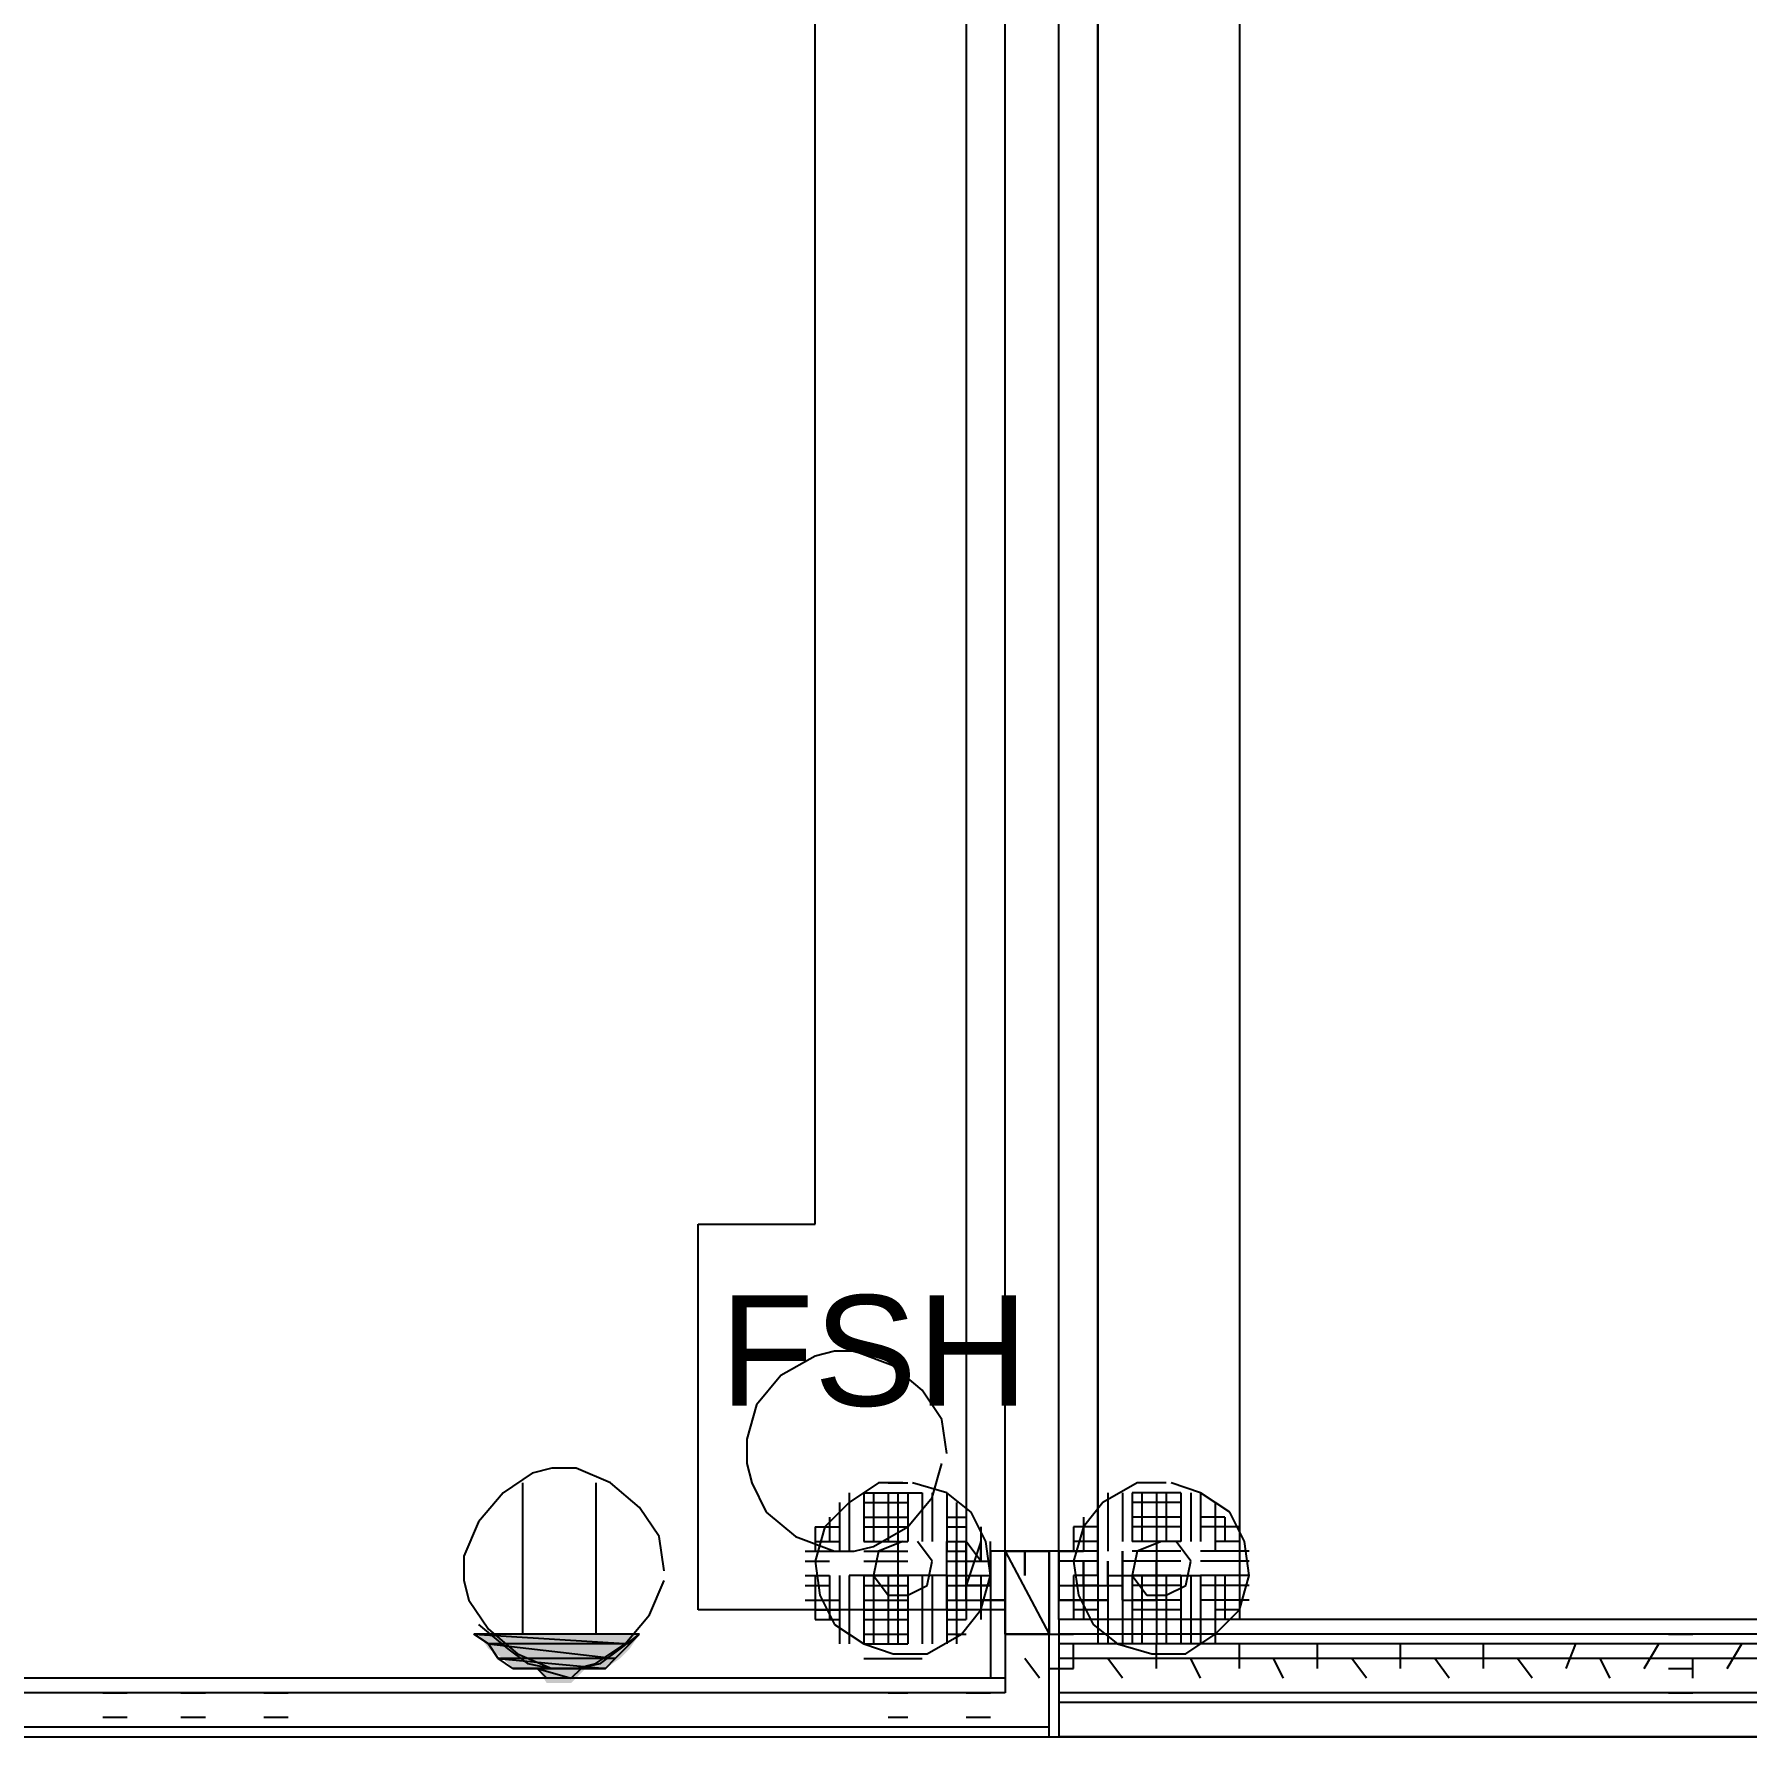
# Model space of a CAD drawing. Header units: millimetres. Extents: x 5 to 415, y 48 to 251.
# Drawn here: x 127.72 to 133.91, y 106.61 to 112.77 of the extents above; entities that cross this region are included whole.
import ezdxf

# ---------------------------------------------------------------- set-up
doc = ezdxf.new("R2010")
doc.units = ezdxf.units.MM
for name, color, linetype in [('H', 7, 'Continuous'), ('P', 7, 'Continuous'), ('T', 7, 'Continuous')]:
    doc.layers.add(name, color=color, linetype=linetype)

msp = doc.modelspace()

# ---------------------------------------------------------------- hatches: boundary and pattern name
at = {"layer": 'H', "linetype": 'Continuous'}
for points in [[(129.364, 106.927), (129.328, 106.98), (129.91, 106.98), (129.875, 106.927), (129.364, 106.927)], [(129.417, 106.892), (129.364, 106.927), (129.875, 106.927), (129.84, 106.892), (129.417, 106.892)], [(129.452, 106.856), (129.417, 106.892), (129.84, 106.892), (129.787, 106.856), (129.452, 106.856)], [(129.575, 106.803), (129.54, 106.856), (129.716, 106.856), (129.663, 106.803), (129.575, 106.803)]]:
    msp.add_hatch(color=256, dxfattribs=at).paths.add_polyline_path(points)

# ---------------------------------------------------------------- linework, layer by layer
at = {"layer": 'P'}
for points in [[(131.427, 107.033), (131.427, 114.653)], [(132.08, 114.653), (132.08, 107.033)], [(130.545, 108.462), (130.545, 114.565)], [(131.092, 114.388), (131.092, 107.28)], [(131.233, 107.28), (131.233, 114.388)], [(131.568, 107.192), (131.568, 114.441)], [(131.568, 114.441), (131.568, 107.192)], [(130.122, 108.462), (130.545, 108.462)], [(130.122, 107.068), (130.122, 108.462)], [(130.545, 107.985), (130.422, 107.915)], [(130.616, 108.003), (130.545, 107.985)], [(130.687, 108.003), (130.616, 108.003)], [(130.828, 107.95), (130.687, 108.003)], [(130.933, 107.862), (130.828, 107.95)], [(130.422, 107.915), (130.334, 107.809)], [(131.004, 107.756), (130.933, 107.862)], [(130.334, 107.809), (130.298, 107.685)], [(131.022, 107.633), (131.004, 107.756)], [(130.298, 107.685), (130.298, 107.597)], [(129.593, 107.58), (129.522, 107.562)], [(129.593, 107.58), (129.522, 107.562)], [(129.681, 107.58), (129.593, 107.58)], [(129.681, 107.58), (129.593, 107.58)], [(129.805, 107.527), (129.681, 107.58)], [(129.805, 107.527), (129.681, 107.58)], [(130.298, 107.597), (130.316, 107.527)], [(130.969, 107.474), (131.004, 107.597)], [(129.522, 107.562), (129.417, 107.491)], [(129.522, 107.562), (129.417, 107.491)], [(129.487, 107.527), (129.487, 106.98)], [(129.752, 107.527), (129.752, 106.98)], [(129.91, 107.438), (129.805, 107.527)], [(129.91, 107.438), (129.805, 107.527)], [(130.316, 107.527), (130.369, 107.421)], [(130.775, 107.527), (130.669, 107.456)], [(130.863, 107.527), (130.775, 107.527)], [(130.81, 107.527), (130.881, 107.527)], [(131.022, 107.491), (130.898, 107.527)], [(131.71, 107.527), (131.586, 107.456)], [(131.798, 107.527), (131.71, 107.527)], [(131.815, 107.527), (131.727, 107.527)], [(131.939, 107.491), (131.833, 107.527)], [(129.417, 107.491), (129.328, 107.386)], [(129.417, 107.491), (129.328, 107.386)], [(130.669, 107.456), (130.581, 107.368)], [(130.634, 107.456), (130.634, 107.368)], [(130.634, 107.456), (130.634, 107.368)], [(130.634, 107.456), (130.634, 107.368)], [(130.669, 107.491), (130.669, 107.403)], [(130.669, 107.491), (130.669, 107.403)], [(130.669, 107.491), (130.669, 107.403)], [(130.669, 107.456), (130.669, 107.368)], [(130.722, 107.491), (130.81, 107.491)], [(130.722, 107.491), (130.81, 107.491)], [(130.722, 107.491), (130.81, 107.491)], [(130.722, 107.491), (130.722, 107.403)], [(130.722, 107.491), (130.722, 107.403)], [(130.722, 107.491), (130.722, 107.403)], [(130.722, 107.491), (130.722, 107.403)], [(130.722, 107.456), (130.81, 107.456)], [(130.722, 107.456), (130.81, 107.456)], [(130.722, 107.456), (130.81, 107.456)], [(130.722, 107.456), (130.81, 107.456)], [(130.757, 107.491), (130.845, 107.491)], [(130.757, 107.491), (130.757, 107.403)], [(130.757, 107.491), (130.757, 107.403)], [(130.757, 107.491), (130.757, 107.403)], [(130.757, 107.491), (130.757, 107.403)], [(130.81, 107.491), (130.881, 107.491)], [(130.81, 107.491), (130.881, 107.491)], [(130.81, 107.491), (130.881, 107.491)], [(130.81, 107.491), (130.81, 107.403)], [(130.81, 107.491), (130.81, 107.403)], [(130.81, 107.491), (130.81, 107.403)], [(130.81, 107.491), (130.81, 107.403)], [(130.81, 107.456), (130.881, 107.456)], [(130.81, 107.456), (130.881, 107.456)], [(130.81, 107.456), (130.881, 107.456)], [(130.81, 107.456), (130.881, 107.456)], [(130.845, 107.491), (130.933, 107.491)], [(130.845, 107.491), (130.845, 107.403)], [(130.845, 107.491), (130.845, 107.403)], [(130.845, 107.491), (130.845, 107.403)], [(130.845, 107.491), (130.845, 107.403)], [(130.881, 107.491), (130.881, 107.403)], [(130.881, 107.491), (130.881, 107.403)], [(130.881, 107.491), (130.881, 107.403)], [(130.881, 107.491), (130.881, 107.403)], [(130.881, 107.368), (130.969, 107.474)], [(130.933, 107.491), (130.933, 107.403)], [(130.933, 107.491), (130.933, 107.403)], [(130.933, 107.491), (130.933, 107.403)], [(130.969, 107.491), (130.969, 107.403)], [(130.969, 107.491), (130.969, 107.403)], [(130.969, 107.491), (130.969, 107.403)], [(130.969, 107.491), (130.969, 107.403)], [(131.022, 107.491), (131.022, 107.403)], [(131.022, 107.491), (131.022, 107.403)], [(131.022, 107.491), (131.022, 107.403)], [(131.11, 107.421), (131.022, 107.491)], [(131.022, 107.456), (131.022, 107.368)], [(131.057, 107.456), (131.057, 107.368)], [(131.057, 107.456), (131.057, 107.368)], [(131.057, 107.456), (131.057, 107.368)], [(131.057, 107.456), (131.057, 107.368)], [(131.586, 107.456), (131.516, 107.368)], [(131.568, 107.456), (131.568, 107.368)], [(131.568, 107.456), (131.568, 107.368)], [(131.568, 107.456), (131.568, 107.368)], [(131.568, 107.456), (131.568, 107.368)], [(131.604, 107.491), (131.604, 107.403)], [(131.604, 107.491), (131.604, 107.403)], [(131.604, 107.491), (131.604, 107.403)], [(131.604, 107.456), (131.604, 107.368)], [(131.657, 107.491), (131.657, 107.403)], [(131.657, 107.491), (131.657, 107.403)], [(131.657, 107.491), (131.657, 107.403)], [(131.78, 107.491), (131.692, 107.491)], [(131.78, 107.491), (131.692, 107.491)], [(131.78, 107.491), (131.692, 107.491)], [(131.78, 107.491), (131.692, 107.491)], [(131.692, 107.491), (131.692, 107.403)], [(131.692, 107.491), (131.692, 107.403)], [(131.692, 107.491), (131.692, 107.403)], [(131.692, 107.491), (131.692, 107.403)], [(131.78, 107.456), (131.692, 107.456)], [(131.78, 107.456), (131.692, 107.456)], [(131.78, 107.456), (131.692, 107.456)], [(131.78, 107.456), (131.692, 107.456)], [(131.727, 107.491), (131.727, 107.403)], [(131.727, 107.491), (131.727, 107.403)], [(131.727, 107.491), (131.727, 107.403)], [(131.727, 107.491), (131.727, 107.403)], [(131.868, 107.491), (131.78, 107.491)], [(131.868, 107.491), (131.78, 107.491)], [(131.868, 107.491), (131.78, 107.491)], [(131.868, 107.491), (131.78, 107.491)], [(131.78, 107.491), (131.78, 107.403)], [(131.78, 107.491), (131.78, 107.403)], [(131.78, 107.491), (131.78, 107.403)], [(131.78, 107.491), (131.78, 107.403)], [(131.868, 107.456), (131.78, 107.456)], [(131.868, 107.456), (131.78, 107.456)], [(131.868, 107.456), (131.78, 107.456)], [(131.868, 107.456), (131.78, 107.456)], [(131.815, 107.491), (131.815, 107.403)], [(131.815, 107.491), (131.815, 107.403)], [(131.815, 107.491), (131.815, 107.403)], [(131.815, 107.491), (131.815, 107.403)], [(131.868, 107.491), (131.868, 107.403)], [(131.868, 107.491), (131.868, 107.403)], [(131.868, 107.491), (131.868, 107.403)], [(131.868, 107.491), (131.868, 107.403)], [(131.904, 107.491), (131.904, 107.403)], [(131.904, 107.491), (131.904, 107.403)], [(131.904, 107.491), (131.904, 107.403)], [(131.904, 107.491), (131.904, 107.403)], [(131.939, 107.491), (131.939, 107.403)], [(131.939, 107.491), (131.939, 107.403)], [(131.939, 107.491), (131.939, 107.403)], [(132.045, 107.421), (131.939, 107.491)], [(131.992, 107.456), (131.992, 107.368)], [(131.992, 107.456), (131.992, 107.368)], [(131.992, 107.456), (131.992, 107.368)], [(131.992, 107.456), (131.992, 107.368)], [(129.328, 107.386), (129.275, 107.262)], [(129.328, 107.386), (129.275, 107.262)], [(129.981, 107.333), (129.91, 107.438)], [(129.981, 107.333), (129.91, 107.438)], [(130.369, 107.421), (130.475, 107.333)], [(130.598, 107.403), (130.598, 107.315)], [(130.598, 107.403), (130.598, 107.315)], [(130.598, 107.403), (130.598, 107.315)], [(130.598, 107.403), (130.598, 107.315)], [(130.669, 107.403), (130.669, 107.315)], [(130.669, 107.403), (130.669, 107.315)], [(130.669, 107.403), (130.669, 107.315)], [(130.722, 107.403), (130.81, 107.403)], [(130.722, 107.403), (130.81, 107.403)], [(130.722, 107.403), (130.81, 107.403)], [(130.722, 107.403), (130.81, 107.403)], [(130.722, 107.403), (130.722, 107.315)], [(130.722, 107.403), (130.722, 107.315)], [(130.722, 107.403), (130.722, 107.315)], [(130.722, 107.403), (130.722, 107.315)], [(130.757, 107.403), (130.757, 107.315)], [(130.757, 107.403), (130.757, 107.315)], [(130.757, 107.403), (130.757, 107.315)], [(130.757, 107.403), (130.757, 107.315)], [(130.81, 107.403), (130.881, 107.403)], [(130.81, 107.403), (130.881, 107.403)], [(130.81, 107.403), (130.881, 107.403)], [(130.81, 107.403), (130.881, 107.403)], [(130.81, 107.403), (130.81, 107.315)], [(130.81, 107.403), (130.81, 107.315)], [(130.81, 107.403), (130.81, 107.315)], [(130.81, 107.403), (130.81, 107.315)], [(130.845, 107.403), (130.845, 107.315)], [(130.845, 107.403), (130.845, 107.315)], [(130.845, 107.403), (130.845, 107.315)], [(130.845, 107.403), (130.845, 107.315)], [(130.881, 107.403), (130.881, 107.315)], [(130.881, 107.403), (130.881, 107.315)], [(130.881, 107.403), (130.881, 107.315)], [(130.881, 107.403), (130.881, 107.315)], [(130.933, 107.403), (130.933, 107.315)], [(130.933, 107.403), (130.933, 107.315)], [(130.933, 107.403), (130.933, 107.315)], [(130.969, 107.403), (130.969, 107.315)], [(130.969, 107.403), (130.969, 107.315)], [(130.969, 107.403), (130.969, 107.315)], [(130.969, 107.403), (130.969, 107.315)], [(131.022, 107.403), (131.092, 107.403)], [(131.022, 107.403), (131.092, 107.403)], [(131.022, 107.403), (131.092, 107.403)], [(131.022, 107.403), (131.092, 107.403)], [(131.022, 107.403), (131.022, 107.315)], [(131.022, 107.403), (131.022, 107.315)], [(131.022, 107.403), (131.022, 107.315)], [(131.092, 107.403), (131.092, 107.315)], [(131.092, 107.403), (131.092, 107.315)], [(131.092, 107.403), (131.092, 107.315)], [(131.163, 107.315), (131.11, 107.421)], [(131.516, 107.403), (131.516, 107.315)], [(131.516, 107.403), (131.516, 107.315)], [(131.516, 107.403), (131.516, 107.315)], [(131.604, 107.403), (131.604, 107.315)], [(131.604, 107.403), (131.604, 107.315)], [(131.604, 107.403), (131.604, 107.315)], [(131.657, 107.403), (131.657, 107.315)], [(131.657, 107.403), (131.657, 107.315)], [(131.657, 107.403), (131.657, 107.315)], [(131.78, 107.403), (131.692, 107.403)], [(131.78, 107.403), (131.692, 107.403)], [(131.78, 107.403), (131.692, 107.403)], [(131.78, 107.403), (131.692, 107.403)], [(131.692, 107.403), (131.692, 107.315)], [(131.692, 107.403), (131.692, 107.315)], [(131.692, 107.403), (131.692, 107.315)], [(131.692, 107.403), (131.692, 107.315)], [(131.727, 107.403), (131.727, 107.315)], [(131.727, 107.403), (131.727, 107.315)], [(131.727, 107.403), (131.727, 107.315)], [(131.727, 107.403), (131.727, 107.315)], [(131.868, 107.403), (131.78, 107.403)], [(131.868, 107.403), (131.78, 107.403)], [(131.868, 107.403), (131.78, 107.403)], [(131.868, 107.403), (131.78, 107.403)], [(131.78, 107.403), (131.78, 107.315)], [(131.78, 107.403), (131.78, 107.315)], [(131.78, 107.403), (131.78, 107.315)], [(131.78, 107.403), (131.78, 107.315)], [(131.815, 107.403), (131.815, 107.315)], [(131.815, 107.403), (131.815, 107.315)], [(131.815, 107.403), (131.815, 107.315)], [(131.815, 107.403), (131.815, 107.315)], [(131.868, 107.403), (131.868, 107.315)], [(131.868, 107.403), (131.868, 107.315)], [(131.868, 107.403), (131.868, 107.315)], [(131.868, 107.403), (131.868, 107.315)], [(131.904, 107.403), (131.904, 107.315)], [(131.904, 107.403), (131.904, 107.315)], [(131.904, 107.403), (131.904, 107.315)], [(131.904, 107.403), (131.904, 107.315)], [(132.027, 107.403), (131.939, 107.403)], [(132.027, 107.403), (131.939, 107.403)], [(132.027, 107.403), (131.939, 107.403)], [(132.027, 107.403), (131.939, 107.403)], [(131.939, 107.403), (131.939, 107.315)], [(131.939, 107.403), (131.939, 107.315)], [(131.939, 107.403), (131.939, 107.315)], [(132.027, 107.403), (132.027, 107.315)], [(132.027, 107.403), (132.027, 107.315)], [(132.027, 107.403), (132.027, 107.315)], [(132.027, 107.403), (132.027, 107.315)], [(132.098, 107.315), (132.045, 107.421)], [(129.999, 107.209), (129.981, 107.333)], [(129.999, 107.209), (129.981, 107.333)], [(130.475, 107.333), (130.616, 107.28)], [(130.545, 107.368), (130.634, 107.368)], [(130.545, 107.368), (130.634, 107.368)], [(130.545, 107.368), (130.634, 107.368)], [(130.545, 107.368), (130.545, 107.28)], [(130.545, 107.368), (130.545, 107.28)], [(130.581, 107.368), (130.545, 107.244)], [(130.634, 107.368), (130.634, 107.28)], [(130.634, 107.368), (130.634, 107.28)], [(130.634, 107.368), (130.634, 107.28)], [(130.669, 107.368), (130.669, 107.28)], [(130.722, 107.368), (130.81, 107.368)], [(130.722, 107.368), (130.81, 107.368)], [(130.722, 107.368), (130.81, 107.368)], [(130.722, 107.368), (130.81, 107.368)], [(130.757, 107.297), (130.881, 107.368)], [(130.81, 107.368), (130.881, 107.368)], [(130.81, 107.368), (130.881, 107.368)], [(130.81, 107.368), (130.881, 107.368)], [(130.81, 107.368), (130.881, 107.368)], [(130.845, 107.368), (130.845, 107.033)], [(131.022, 107.368), (131.092, 107.368)], [(131.022, 107.368), (131.092, 107.368)], [(131.022, 107.368), (131.092, 107.368)], [(131.022, 107.368), (131.092, 107.368)], [(131.022, 107.368), (131.022, 107.28)], [(131.057, 107.368), (131.057, 107.28)], [(131.057, 107.368), (131.057, 107.28)], [(131.057, 107.368), (131.057, 107.28)], [(131.057, 107.368), (131.057, 107.28)], [(131.092, 107.368), (131.092, 107.28)], [(131.145, 107.368), (131.145, 107.28)], [(131.568, 107.368), (131.48, 107.368)], [(131.568, 107.368), (131.48, 107.368)], [(131.48, 107.368), (131.48, 107.28)], [(131.516, 107.368), (131.48, 107.244)], [(131.516, 107.368), (131.516, 107.28)], [(131.568, 107.368), (131.568, 107.28)], [(131.568, 107.368), (131.568, 107.28)], [(131.568, 107.368), (131.568, 107.28)], [(131.568, 107.368), (131.568, 107.28)], [(131.604, 107.368), (131.604, 107.28)], [(131.78, 107.368), (131.692, 107.368)], [(131.78, 107.368), (131.692, 107.368)], [(131.78, 107.368), (131.692, 107.368)], [(131.78, 107.368), (131.692, 107.368)], [(131.78, 107.368), (131.78, 107.033)], [(131.868, 107.368), (131.78, 107.368)], [(131.868, 107.368), (131.78, 107.368)], [(131.868, 107.368), (131.78, 107.368)], [(131.868, 107.368), (131.78, 107.368)], [(132.027, 107.368), (131.939, 107.368)], [(132.08, 107.368), (131.992, 107.368)], [(132.08, 107.368), (131.992, 107.368)], [(132.08, 107.368), (131.992, 107.368)], [(131.992, 107.368), (131.992, 107.28)], [(131.992, 107.368), (131.992, 107.28)], [(131.992, 107.368), (131.992, 107.28)], [(131.992, 107.368), (131.992, 107.28)], [(132.08, 107.368), (132.08, 107.28)], [(132.08, 107.368), (132.08, 107.28)], [(129.275, 107.262), (129.275, 107.174)], [(129.275, 107.262), (129.275, 107.174)], [(130.51, 107.28), (130.598, 107.28)], [(130.545, 107.315), (130.634, 107.315)], [(130.545, 107.315), (130.634, 107.315)], [(130.545, 107.315), (130.634, 107.315)], [(130.545, 107.315), (130.634, 107.315)], [(130.545, 107.28), (130.634, 107.28)], [(130.545, 107.28), (130.634, 107.28)], [(130.616, 107.28), (130.687, 107.28)], [(130.687, 107.28), (130.757, 107.297)], [(130.722, 107.315), (130.81, 107.315)], [(130.722, 107.315), (130.81, 107.315)], [(130.722, 107.315), (130.81, 107.315)], [(130.722, 107.315), (130.81, 107.315)], [(130.722, 107.28), (130.81, 107.28)], [(130.722, 107.28), (130.81, 107.28)], [(130.722, 107.28), (130.81, 107.28)], [(130.775, 107.28), (130.757, 107.192)], [(130.863, 107.315), (130.775, 107.28)], [(130.81, 107.315), (130.881, 107.315)], [(130.81, 107.315), (130.881, 107.315)], [(130.81, 107.315), (130.881, 107.315)], [(130.81, 107.315), (130.881, 107.315)], [(130.81, 107.28), (130.881, 107.28)], [(130.81, 107.28), (130.881, 107.28)], [(130.81, 107.28), (130.881, 107.28)], [(130.969, 107.244), (130.916, 107.315)], [(131.022, 107.315), (131.092, 107.315)], [(131.022, 107.315), (131.092, 107.315)], [(131.022, 107.315), (131.092, 107.315)], [(131.022, 107.315), (131.092, 107.315)], [(131.022, 107.068), (131.022, 107.315)], [(131.022, 107.103), (131.022, 107.315)], [(131.022, 107.28), (131.092, 107.28)], [(131.022, 107.28), (131.092, 107.28)], [(131.022, 107.28), (131.092, 107.28)], [(131.057, 107.315), (131.057, 107.103)], [(131.057, 107.103), (131.057, 107.315)], [(131.092, 107.315), (131.092, 107.156)], [(131.092, 107.156), (131.092, 107.315)], [(131.145, 107.315), (131.092, 107.156)], [(131.145, 107.244), (131.092, 107.315)], [(131.145, 107.315), (131.145, 107.244)], [(131.145, 107.244), (131.145, 107.315)], [(131.145, 107.244), (131.145, 107.315)], [(131.18, 107.192), (131.163, 107.315)], [(131.18, 107.244), (131.18, 107.315)], [(131.18, 107.28), (131.18, 106.821)], [(131.427, 107.28), (131.18, 107.28)], [(131.233, 106.98), (131.233, 107.28)], [(131.233, 107.28), (131.233, 106.821)], [(131.233, 107.28), (131.392, 106.98)], [(131.233, 106.98), (131.233, 107.28)], [(131.233, 107.28), (131.392, 107.28)], [(131.233, 107.28), (131.233, 107.103)], [(131.233, 107.103), (131.233, 107.28)], [(131.233, 107.28), (131.392, 107.28)], [(131.233, 107.28), (131.233, 106.98)], [(131.304, 107.28), (131.304, 107.192)], [(131.304, 107.192), (131.304, 107.28)], [(131.392, 107.28), (131.392, 106.98)], [(131.392, 106.609), (131.392, 107.28)], [(131.392, 106.645), (131.392, 107.28)], [(131.392, 107.28), (131.392, 106.98)], [(131.392, 106.98), (131.392, 107.28)], [(131.427, 107.033), (131.427, 107.28)], [(131.516, 107.28), (131.427, 107.28)], [(131.427, 107.28), (131.427, 107.103)], [(131.427, 107.103), (131.427, 107.28)], [(131.427, 107.28), (131.516, 107.28)], [(131.568, 107.315), (131.48, 107.315)], [(131.568, 107.315), (131.48, 107.315)], [(131.568, 107.315), (131.48, 107.315)], [(131.568, 107.315), (131.48, 107.315)], [(131.568, 107.28), (131.48, 107.28)], [(131.568, 107.28), (131.48, 107.28)], [(131.568, 107.28), (131.48, 107.28)], [(131.657, 107.103), (131.657, 107.28)], [(131.657, 107.28), (131.657, 107.103)], [(131.78, 107.315), (131.692, 107.315)], [(131.78, 107.315), (131.692, 107.315)], [(131.78, 107.315), (131.692, 107.315)], [(131.78, 107.315), (131.692, 107.315)], [(131.71, 107.28), (131.692, 107.192)], [(131.78, 107.28), (131.692, 107.28)], [(131.78, 107.28), (131.692, 107.28)], [(131.78, 107.28), (131.692, 107.28)], [(131.798, 107.315), (131.71, 107.28)], [(131.868, 107.315), (131.78, 107.315)], [(131.868, 107.315), (131.78, 107.315)], [(131.868, 107.315), (131.78, 107.315)], [(131.868, 107.315), (131.78, 107.315)], [(131.868, 107.28), (131.78, 107.28)], [(131.868, 107.28), (131.78, 107.28)], [(131.868, 107.28), (131.78, 107.28)], [(131.904, 107.244), (131.851, 107.315)], [(132.027, 107.28), (131.939, 107.28)], [(132.027, 107.28), (131.939, 107.28)], [(132.08, 107.315), (131.992, 107.315)], [(132.08, 107.315), (131.992, 107.315)], [(132.08, 107.315), (131.992, 107.315)], [(132.08, 107.315), (131.992, 107.315)], [(132.08, 107.28), (131.992, 107.28)], [(132.115, 107.28), (132.027, 107.28)], [(132.115, 107.28), (132.027, 107.28)], [(132.115, 107.192), (132.098, 107.315)], [(130.51, 107.244), (130.598, 107.244)], [(130.51, 107.244), (130.598, 107.244)], [(130.51, 107.244), (130.598, 107.244)], [(130.51, 107.244), (130.598, 107.244)], [(130.545, 107.244), (130.563, 107.121)], [(130.722, 107.244), (130.81, 107.244)], [(130.722, 107.244), (130.81, 107.244)], [(130.722, 107.244), (130.81, 107.244)], [(130.722, 107.244), (130.81, 107.244)], [(130.81, 107.244), (130.881, 107.244)], [(130.81, 107.244), (130.881, 107.244)], [(130.81, 107.244), (130.881, 107.244)], [(130.81, 107.244), (130.881, 107.244)], [(130.951, 107.156), (130.969, 107.244)], [(131.022, 107.244), (131.092, 107.244)], [(131.022, 107.244), (131.092, 107.244)], [(131.022, 107.244), (131.092, 107.244)], [(131.022, 107.244), (131.092, 107.244)], [(131.092, 107.244), (131.18, 107.244)], [(131.092, 107.244), (131.18, 107.244)], [(131.092, 107.244), (131.18, 107.244)], [(131.18, 107.244), (131.18, 107.156)], [(131.18, 107.156), (131.18, 107.244)], [(131.427, 107.156), (131.427, 107.244)], [(131.427, 107.244), (131.427, 107.156)], [(131.516, 107.244), (131.427, 107.244)], [(131.427, 107.244), (131.427, 107.156)], [(131.568, 107.244), (131.48, 107.244)], [(131.568, 107.244), (131.48, 107.244)], [(131.568, 107.244), (131.48, 107.244)], [(131.568, 107.244), (131.48, 107.244)], [(131.48, 107.244), (131.498, 107.121)], [(131.516, 107.244), (131.516, 107.156)], [(131.516, 107.156), (131.516, 107.244)], [(131.604, 107.156), (131.604, 107.244)], [(131.604, 107.156), (131.604, 107.244)], [(131.604, 107.244), (131.604, 107.156)], [(131.78, 107.244), (131.657, 107.244)], [(131.657, 107.244), (131.657, 107.156)], [(131.657, 107.156), (131.657, 107.244)], [(131.78, 107.244), (131.692, 107.244)], [(131.78, 107.244), (131.692, 107.244)], [(131.78, 107.244), (131.692, 107.244)], [(131.78, 107.244), (131.692, 107.244)], [(131.868, 107.244), (131.78, 107.244)], [(131.868, 107.244), (131.78, 107.244)], [(131.868, 107.244), (131.78, 107.244)], [(131.868, 107.244), (131.78, 107.244)], [(131.78, 107.103), (131.78, 107.244)], [(131.886, 107.156), (131.904, 107.244)], [(132.027, 107.244), (131.939, 107.244)], [(132.027, 107.244), (131.939, 107.244)], [(132.027, 107.244), (131.939, 107.244)], [(132.027, 107.244), (131.939, 107.244)], [(132.115, 107.244), (132.027, 107.244)], [(132.115, 107.244), (132.027, 107.244)], [(132.115, 107.244), (132.027, 107.244)], [(132.115, 107.244), (132.027, 107.244)], [(129.275, 107.174), (129.293, 107.103)], [(129.275, 107.174), (129.293, 107.103)], [(129.946, 107.05), (129.999, 107.174)], [(129.946, 107.05), (129.999, 107.174)], [(130.51, 107.192), (130.598, 107.192)], [(130.51, 107.192), (130.598, 107.192)], [(130.51, 107.192), (130.598, 107.192)], [(130.51, 107.192), (130.598, 107.192)], [(130.51, 107.156), (130.598, 107.156)], [(130.51, 107.156), (130.598, 107.156)], [(130.51, 107.156), (130.598, 107.156)], [(130.51, 107.156), (130.598, 107.156)], [(130.545, 107.192), (130.545, 107.103)], [(130.545, 107.192), (130.545, 107.103)], [(130.545, 107.192), (130.545, 107.103)], [(130.545, 107.192), (130.545, 107.103)], [(130.598, 107.192), (130.598, 107.103)], [(130.598, 107.192), (130.598, 107.103)], [(130.598, 107.192), (130.598, 107.103)], [(130.598, 107.192), (130.598, 107.103)], [(130.634, 107.192), (130.634, 107.103)], [(130.634, 107.192), (130.634, 107.103)], [(130.634, 107.192), (130.634, 107.103)], [(131.022, 107.192), (130.669, 107.192)], [(130.669, 107.192), (130.669, 107.103)], [(130.669, 107.192), (130.669, 107.103)], [(130.669, 107.192), (130.669, 107.103)], [(130.669, 107.192), (130.669, 107.103)], [(130.722, 107.192), (130.81, 107.192)], [(130.722, 107.192), (130.81, 107.192)], [(130.722, 107.192), (130.81, 107.192)], [(130.722, 107.192), (130.81, 107.192)], [(130.722, 107.192), (130.722, 107.103)], [(130.722, 107.192), (130.722, 107.103)], [(130.722, 107.192), (130.722, 107.103)], [(130.722, 107.192), (130.722, 107.103)], [(130.722, 107.156), (130.81, 107.156)], [(130.722, 107.156), (130.81, 107.156)], [(130.722, 107.156), (130.81, 107.156)], [(130.722, 107.156), (130.81, 107.156)], [(130.757, 107.192), (130.81, 107.121)], [(130.757, 107.192), (130.757, 107.103)], [(130.757, 107.192), (130.757, 107.103)], [(130.757, 107.192), (130.757, 107.103)], [(130.757, 107.192), (130.757, 107.103)], [(130.81, 107.192), (130.881, 107.192)], [(130.81, 107.192), (130.881, 107.192)], [(130.81, 107.192), (130.881, 107.192)], [(130.81, 107.192), (130.881, 107.192)], [(130.81, 107.192), (130.81, 107.103)], [(130.81, 107.192), (130.81, 107.103)], [(130.81, 107.192), (130.81, 107.103)], [(130.81, 107.192), (130.81, 107.103)], [(130.81, 107.156), (130.881, 107.156)], [(130.81, 107.156), (130.881, 107.156)], [(130.81, 107.156), (130.881, 107.156)], [(130.81, 107.156), (130.881, 107.156)], [(130.845, 107.192), (130.845, 107.103)], [(130.845, 107.192), (130.845, 107.103)], [(130.845, 107.192), (130.845, 107.103)], [(130.845, 107.192), (130.845, 107.103)], [(130.881, 107.192), (130.881, 107.103)], [(130.881, 107.192), (130.881, 107.103)], [(130.881, 107.192), (130.881, 107.103)], [(130.881, 107.192), (130.881, 107.103)], [(130.881, 107.121), (130.951, 107.156)], [(130.933, 107.192), (130.933, 107.103)], [(130.933, 107.192), (130.933, 107.103)], [(130.933, 107.192), (130.933, 107.103)], [(130.969, 107.192), (130.969, 107.103)], [(130.969, 107.192), (130.969, 107.103)], [(130.969, 107.192), (130.969, 107.103)], [(130.969, 107.192), (130.969, 107.103)], [(131.022, 107.192), (131.092, 107.192)], [(131.022, 107.192), (131.092, 107.192)], [(131.022, 107.192), (131.092, 107.192)], [(131.022, 107.192), (131.092, 107.192)], [(131.022, 107.192), (131.022, 107.103)], [(131.022, 107.192), (131.022, 107.103)], [(131.022, 107.192), (131.022, 107.103)], [(131.022, 107.192), (131.022, 107.103)], [(131.022, 107.156), (131.092, 107.156)], [(131.022, 107.156), (131.092, 107.156)], [(131.022, 107.156), (131.092, 107.156)], [(131.022, 107.156), (131.092, 107.156)], [(131.057, 107.192), (131.057, 107.103)], [(131.057, 107.192), (131.057, 107.103)], [(131.057, 107.192), (131.057, 107.103)], [(131.057, 107.192), (131.057, 107.103)], [(131.092, 107.192), (131.18, 107.192)], [(131.092, 107.192), (131.18, 107.192)], [(131.092, 107.192), (131.18, 107.192)], [(131.092, 107.192), (131.18, 107.192)], [(131.092, 107.192), (131.092, 107.103)], [(131.092, 107.192), (131.092, 107.103)], [(131.092, 107.192), (131.092, 107.103)], [(131.092, 107.192), (131.092, 107.103)], [(131.092, 107.192), (131.092, 107.103)], [(131.092, 107.103), (131.092, 107.192)], [(131.092, 107.156), (131.18, 107.156)], [(131.092, 107.156), (131.18, 107.156)], [(131.092, 107.156), (131.18, 107.156)], [(131.18, 107.156), (131.092, 107.156)], [(131.092, 107.156), (131.18, 107.156)], [(131.145, 107.192), (131.145, 107.103)], [(131.145, 107.192), (131.145, 107.103)], [(131.145, 107.192), (131.145, 107.103)], [(131.145, 107.192), (131.145, 107.103)], [(131.145, 107.068), (131.18, 107.192)], [(131.427, 107.156), (131.657, 107.156)], [(131.568, 107.192), (131.48, 107.192)], [(131.568, 107.192), (131.48, 107.192)], [(131.568, 107.192), (131.48, 107.192)], [(131.568, 107.192), (131.48, 107.192)], [(131.48, 107.192), (131.48, 107.103)], [(131.48, 107.192), (131.48, 107.103)], [(131.48, 107.192), (131.48, 107.103)], [(131.48, 107.192), (131.48, 107.103)], [(131.568, 107.156), (131.48, 107.156)], [(131.568, 107.156), (131.48, 107.156)], [(131.568, 107.156), (131.48, 107.156)], [(131.568, 107.156), (131.48, 107.156)], [(131.516, 107.192), (131.516, 107.103)], [(131.516, 107.192), (131.516, 107.103)], [(131.516, 107.192), (131.516, 107.103)], [(131.516, 107.192), (131.516, 107.103)], [(131.568, 107.192), (131.568, 107.103)], [(131.568, 107.192), (131.568, 107.103)], [(131.568, 107.192), (131.568, 107.103)], [(131.568, 107.192), (131.568, 107.103)], [(131.604, 107.192), (131.939, 107.192)], [(131.604, 107.192), (131.604, 107.103)], [(131.604, 107.192), (131.604, 107.103)], [(131.604, 107.192), (131.604, 107.103)], [(131.604, 107.192), (131.604, 107.103)], [(131.657, 107.192), (131.657, 107.103)], [(131.657, 107.192), (131.657, 107.103)], [(131.657, 107.192), (131.657, 107.103)], [(131.692, 107.192), (131.745, 107.121)], [(131.78, 107.192), (131.692, 107.192)], [(131.78, 107.192), (131.692, 107.192)], [(131.78, 107.192), (131.692, 107.192)], [(131.78, 107.192), (131.692, 107.192)], [(131.692, 107.192), (131.692, 107.103)], [(131.692, 107.192), (131.692, 107.103)], [(131.692, 107.192), (131.692, 107.103)], [(131.692, 107.192), (131.692, 107.103)], [(131.78, 107.156), (131.692, 107.156)], [(131.78, 107.156), (131.692, 107.156)], [(131.78, 107.156), (131.692, 107.156)], [(131.78, 107.156), (131.692, 107.156)], [(131.727, 107.192), (131.727, 107.103)], [(131.727, 107.192), (131.727, 107.103)], [(131.727, 107.192), (131.727, 107.103)], [(131.727, 107.192), (131.727, 107.103)], [(131.868, 107.192), (131.78, 107.192)], [(131.868, 107.192), (131.78, 107.192)], [(131.868, 107.192), (131.78, 107.192)], [(131.868, 107.192), (131.78, 107.192)], [(131.78, 107.192), (131.78, 107.103)], [(131.78, 107.192), (131.78, 107.103)], [(131.78, 107.192), (131.78, 107.103)], [(131.78, 107.192), (131.78, 107.103)], [(131.868, 107.156), (131.78, 107.156)], [(131.868, 107.156), (131.78, 107.156)], [(131.868, 107.156), (131.78, 107.156)], [(131.868, 107.156), (131.78, 107.156)], [(131.815, 107.192), (131.815, 107.103)], [(131.815, 107.192), (131.815, 107.103)], [(131.815, 107.192), (131.815, 107.103)], [(131.815, 107.192), (131.815, 107.103)], [(131.815, 107.121), (131.886, 107.156)], [(131.868, 107.192), (131.868, 107.103)], [(131.868, 107.192), (131.868, 107.103)], [(131.868, 107.192), (131.868, 107.103)], [(131.868, 107.192), (131.868, 107.103)], [(131.904, 107.192), (131.904, 107.103)], [(131.904, 107.192), (131.904, 107.103)], [(131.904, 107.192), (131.904, 107.103)], [(131.904, 107.192), (131.904, 107.103)], [(132.027, 107.192), (131.939, 107.192)], [(132.027, 107.192), (131.939, 107.192)], [(132.027, 107.192), (131.939, 107.192)], [(132.027, 107.192), (131.939, 107.192)], [(131.939, 107.192), (131.939, 107.103)], [(131.939, 107.192), (131.939, 107.103)], [(131.939, 107.192), (131.939, 107.103)], [(132.027, 107.156), (131.939, 107.156)], [(132.027, 107.156), (131.939, 107.156)], [(132.027, 107.156), (131.939, 107.156)], [(132.027, 107.156), (131.939, 107.156)], [(131.992, 107.192), (131.992, 107.103)], [(131.992, 107.192), (131.992, 107.103)], [(131.992, 107.192), (131.992, 107.103)], [(131.992, 107.192), (131.992, 107.103)], [(132.115, 107.192), (132.027, 107.192)], [(132.115, 107.192), (132.027, 107.192)], [(132.115, 107.192), (132.027, 107.192)], [(132.115, 107.192), (132.027, 107.192)], [(132.027, 107.192), (132.027, 107.103)], [(132.027, 107.192), (132.027, 107.103)], [(132.027, 107.192), (132.027, 107.103)], [(132.027, 107.192), (132.027, 107.103)], [(132.115, 107.156), (132.027, 107.156)], [(132.115, 107.156), (132.027, 107.156)], [(132.115, 107.156), (132.027, 107.156)], [(132.115, 107.156), (132.027, 107.156)], [(132.08, 107.192), (132.08, 107.103)], [(132.08, 107.192), (132.08, 107.103)], [(132.08, 107.192), (132.08, 107.103)], [(132.08, 107.192), (132.08, 107.103)], [(132.08, 107.068), (132.115, 107.192)], [(129.293, 107.103), (129.364, 106.998)], [(129.293, 107.103), (129.364, 106.998)], [(130.51, 107.103), (130.598, 107.103)], [(130.545, 107.103), (130.634, 107.103)], [(130.545, 107.103), (130.634, 107.103)], [(130.545, 107.103), (130.634, 107.103)], [(130.545, 107.103), (130.545, 107.033)], [(130.545, 107.103), (130.545, 107.033)], [(130.563, 107.121), (130.616, 107.015)], [(130.598, 107.103), (130.598, 107.033)], [(130.598, 107.103), (130.598, 107.033)], [(130.598, 107.103), (130.598, 107.033)], [(130.598, 107.103), (130.598, 107.033)], [(130.634, 107.103), (130.634, 107.033)], [(130.634, 107.103), (130.634, 107.033)], [(130.634, 107.103), (130.634, 107.033)], [(130.669, 107.103), (130.669, 107.033)], [(130.669, 107.103), (130.669, 107.033)], [(130.669, 107.103), (130.669, 107.033)], [(130.669, 107.103), (130.669, 107.033)], [(130.722, 107.103), (130.81, 107.103)], [(130.722, 107.103), (130.81, 107.103)], [(130.722, 107.103), (130.81, 107.103)], [(130.722, 107.103), (130.81, 107.103)], [(130.722, 107.103), (130.722, 107.033)], [(130.722, 107.103), (130.722, 107.033)], [(130.722, 107.103), (130.722, 107.033)], [(130.722, 107.103), (130.722, 107.033)], [(130.757, 107.103), (130.757, 107.033)], [(130.757, 107.103), (130.757, 107.033)], [(130.757, 107.103), (130.757, 107.033)], [(130.757, 107.103), (130.757, 107.033)], [(130.81, 107.121), (130.881, 107.121)], [(130.81, 107.103), (130.881, 107.103)], [(130.81, 107.103), (130.881, 107.103)], [(130.81, 107.103), (130.881, 107.103)], [(130.81, 107.103), (130.881, 107.103)], [(130.81, 107.103), (130.81, 107.033)], [(130.81, 107.103), (130.81, 107.033)], [(130.81, 107.103), (130.81, 107.033)], [(130.81, 107.103), (130.81, 107.033)], [(130.845, 107.103), (130.845, 107.033)], [(130.845, 107.103), (130.845, 107.033)], [(130.845, 107.103), (130.845, 107.033)], [(130.845, 107.103), (130.845, 107.033)], [(130.881, 107.103), (130.881, 107.033)], [(130.881, 107.103), (130.881, 107.033)], [(130.881, 107.103), (130.881, 107.033)], [(130.881, 107.103), (130.881, 107.033)], [(130.933, 107.103), (130.933, 107.033)], [(130.933, 107.103), (130.933, 107.033)], [(130.933, 107.103), (130.933, 107.033)], [(130.969, 107.103), (130.969, 107.033)], [(130.969, 107.103), (130.969, 107.033)], [(130.969, 107.103), (130.969, 107.033)], [(130.969, 107.103), (130.969, 107.033)], [(131.022, 107.103), (131.092, 107.103)], [(131.022, 107.103), (131.092, 107.103)], [(131.022, 107.103), (131.092, 107.103)], [(131.022, 107.103), (131.092, 107.103)], [(131.022, 107.103), (131.022, 107.033)], [(131.022, 107.103), (131.022, 107.033)], [(131.022, 107.103), (131.022, 107.033)], [(131.022, 107.103), (131.022, 107.033)], [(131.057, 107.103), (131.057, 107.033)], [(131.057, 107.103), (131.057, 107.033)], [(131.057, 107.103), (131.057, 107.033)], [(131.057, 107.103), (131.057, 107.033)], [(131.057, 107.103), (131.145, 107.103)], [(131.092, 107.103), (131.092, 107.033)], [(131.092, 107.103), (131.092, 107.033)], [(131.092, 107.103), (131.092, 107.033)], [(131.092, 107.103), (131.092, 107.033)], [(131.145, 107.103), (131.145, 107.033)], [(131.145, 107.103), (131.233, 107.103)], [(131.233, 107.103), (131.145, 107.103)], [(131.145, 107.103), (131.233, 107.103)], [(131.233, 107.103), (131.145, 107.103)], [(131.427, 107.103), (131.604, 107.103)], [(131.604, 107.103), (131.427, 107.103)], [(131.568, 107.103), (131.48, 107.103)], [(131.568, 107.103), (131.48, 107.103)], [(131.568, 107.103), (131.48, 107.103)], [(131.568, 107.103), (131.48, 107.103)], [(131.48, 107.103), (131.48, 107.033)], [(131.498, 107.121), (131.551, 107.015)], [(131.516, 107.103), (131.516, 107.033)], [(131.516, 107.103), (131.516, 107.033)], [(131.516, 107.103), (131.516, 107.033)], [(131.516, 107.103), (131.516, 107.033)], [(131.568, 107.103), (131.568, 107.033)], [(131.568, 107.103), (131.568, 107.033)], [(131.568, 107.103), (131.568, 107.033)], [(131.568, 107.103), (131.568, 107.033)], [(131.604, 107.103), (131.604, 107.033)], [(131.604, 107.103), (131.604, 107.033)], [(131.604, 107.103), (131.604, 107.033)], [(131.604, 107.103), (131.604, 107.033)], [(131.657, 107.103), (131.657, 107.033)], [(131.657, 107.103), (131.657, 107.033)], [(131.657, 107.103), (131.657, 107.033)], [(131.657, 107.103), (131.78, 107.103)], [(131.78, 107.103), (131.692, 107.103)], [(131.78, 107.103), (131.692, 107.103)], [(131.78, 107.103), (131.692, 107.103)], [(131.78, 107.103), (131.692, 107.103)], [(131.692, 107.103), (131.692, 107.033)], [(131.692, 107.103), (131.692, 107.033)], [(131.692, 107.103), (131.692, 107.033)], [(131.692, 107.103), (131.692, 107.033)], [(131.727, 107.103), (131.727, 107.033)], [(131.727, 107.103), (131.727, 107.033)], [(131.727, 107.103), (131.727, 107.033)], [(131.727, 107.103), (131.727, 107.033)], [(131.745, 107.121), (131.815, 107.121)], [(131.868, 107.103), (131.78, 107.103)], [(131.868, 107.103), (131.78, 107.103)], [(131.868, 107.103), (131.78, 107.103)], [(131.868, 107.103), (131.78, 107.103)], [(131.78, 107.103), (131.78, 107.033)], [(131.78, 107.103), (131.78, 107.033)], [(131.78, 107.103), (131.78, 107.033)], [(131.78, 107.103), (131.78, 107.033)], [(131.815, 107.103), (131.815, 107.033)], [(131.815, 107.103), (131.815, 107.033)], [(131.815, 107.103), (131.815, 107.033)], [(131.815, 107.103), (131.815, 107.033)], [(131.868, 107.103), (131.868, 107.033)], [(131.868, 107.103), (131.868, 107.033)], [(131.868, 107.103), (131.868, 107.033)], [(131.868, 107.103), (131.868, 107.033)], [(131.904, 107.103), (131.904, 107.033)], [(131.904, 107.103), (131.904, 107.033)], [(131.904, 107.103), (131.904, 107.033)], [(131.904, 107.103), (131.904, 107.033)], [(132.027, 107.103), (131.939, 107.103)], [(131.939, 107.103), (131.939, 107.033)], [(131.939, 107.103), (131.939, 107.033)], [(131.939, 107.103), (131.939, 107.033)], [(132.08, 107.103), (131.992, 107.103)], [(132.08, 107.103), (131.992, 107.103)], [(132.08, 107.103), (131.992, 107.103)], [(131.992, 107.103), (131.992, 107.033)], [(131.992, 107.103), (131.992, 107.033)], [(131.992, 107.103), (131.992, 107.033)], [(131.992, 107.103), (131.992, 107.033)], [(132.115, 107.103), (132.027, 107.103)], [(132.027, 107.103), (132.027, 107.033)], [(132.027, 107.103), (132.027, 107.033)], [(132.027, 107.103), (132.027, 107.033)], [(132.027, 107.103), (132.027, 107.033)], [(132.08, 107.103), (132.08, 107.033)], [(132.08, 107.103), (132.08, 107.033)], [(129.328, 107.015), (129.434, 106.927)], [(129.858, 106.945), (129.946, 107.05)], [(129.858, 106.945), (129.946, 107.05)], [(131.233, 107.068), (130.122, 107.068)], [(130.545, 107.068), (130.634, 107.068)], [(130.545, 107.068), (130.634, 107.068)], [(130.545, 107.068), (130.634, 107.068)], [(130.545, 107.068), (130.634, 107.068)], [(130.545, 107.033), (130.634, 107.033)], [(130.545, 107.033), (130.634, 107.033)], [(130.616, 107.015), (130.722, 106.945)], [(130.634, 107.033), (130.634, 106.945)], [(130.634, 107.033), (130.634, 106.945)], [(130.634, 107.033), (130.634, 106.945)], [(130.669, 107.033), (130.669, 106.945)], [(130.669, 107.033), (130.669, 106.945)], [(130.669, 107.033), (130.669, 106.945)], [(130.669, 107.033), (130.669, 106.945)], [(130.722, 107.068), (130.81, 107.068)], [(130.722, 107.068), (130.81, 107.068)], [(130.722, 107.068), (130.81, 107.068)], [(130.722, 107.068), (130.81, 107.068)], [(130.722, 107.033), (130.81, 107.033)], [(130.722, 107.033), (130.81, 107.033)], [(130.722, 107.033), (130.81, 107.033)], [(130.722, 107.033), (130.81, 107.033)], [(130.722, 107.033), (130.722, 106.945)], [(130.722, 107.033), (130.722, 106.945)], [(130.722, 107.033), (130.722, 106.945)], [(130.722, 107.033), (130.722, 106.945)], [(130.757, 107.033), (130.757, 106.945)], [(130.757, 107.033), (130.757, 106.945)], [(130.757, 107.033), (130.757, 106.945)], [(130.757, 107.033), (130.757, 106.945)], [(130.81, 107.068), (130.881, 107.068)], [(130.81, 107.068), (130.881, 107.068)], [(130.81, 107.068), (130.881, 107.068)], [(130.81, 107.068), (130.881, 107.068)], [(130.81, 107.033), (130.881, 107.033)], [(130.81, 107.033), (130.881, 107.033)], [(130.81, 107.033), (130.881, 107.033)], [(130.81, 107.033), (130.881, 107.033)], [(130.81, 107.033), (130.81, 106.945)], [(130.81, 107.033), (130.81, 106.945)], [(130.81, 107.033), (130.81, 106.945)], [(130.81, 107.033), (130.81, 106.945)], [(130.845, 107.033), (130.845, 106.945)], [(130.845, 107.033), (130.845, 106.945)], [(130.845, 107.033), (130.845, 106.945)], [(130.845, 107.033), (130.845, 106.945)], [(130.881, 107.033), (130.881, 106.945)], [(130.881, 107.033), (130.881, 106.945)], [(130.881, 107.033), (130.881, 106.945)], [(130.881, 107.033), (130.881, 106.945)], [(130.933, 107.033), (130.933, 106.945)], [(130.933, 107.033), (130.933, 106.945)], [(130.933, 107.033), (130.933, 106.945)], [(130.969, 107.033), (130.969, 106.945)], [(130.969, 107.033), (130.969, 106.945)], [(130.969, 107.033), (130.969, 106.945)], [(130.969, 107.033), (130.969, 106.945)], [(131.022, 107.068), (131.092, 107.068)], [(131.022, 107.068), (131.092, 107.068)], [(131.022, 107.068), (131.092, 107.068)], [(131.022, 107.068), (131.092, 107.068)], [(131.022, 107.033), (131.092, 107.033)], [(131.022, 107.033), (131.092, 107.033)], [(131.022, 107.033), (131.092, 107.033)], [(131.022, 107.033), (131.092, 107.033)], [(131.022, 107.033), (131.022, 106.945)], [(131.022, 107.033), (131.022, 106.945)], [(131.022, 107.033), (131.022, 106.945)], [(131.022, 107.033), (131.022, 106.945)], [(131.145, 107.068), (131.057, 107.068)], [(131.057, 107.033), (131.057, 106.945)], [(131.057, 107.033), (131.057, 106.945)], [(131.057, 107.033), (131.057, 106.945)], [(131.075, 106.98), (131.145, 107.068)], [(167.164, 107.033), (131.427, 107.033)], [(131.427, 107.033), (131.427, 106.609)], [(132.08, 107.033), (131.427, 107.033)], [(131.568, 107.068), (131.48, 107.068)], [(131.568, 107.068), (131.48, 107.068)], [(131.568, 107.068), (131.48, 107.068)], [(131.568, 107.068), (131.48, 107.068)], [(131.568, 107.033), (131.48, 107.033)], [(131.551, 107.015), (131.639, 106.945)], [(131.568, 107.033), (131.568, 106.945)], [(131.568, 107.033), (131.568, 106.945)], [(131.568, 107.033), (131.568, 106.945)], [(131.604, 107.033), (131.604, 106.945)], [(131.604, 107.033), (131.604, 106.945)], [(131.604, 107.033), (131.604, 106.945)], [(131.604, 107.033), (131.604, 106.945)], [(131.657, 107.033), (131.657, 106.945)], [(131.657, 107.033), (131.657, 106.945)], [(131.657, 107.033), (131.657, 106.945)], [(131.78, 107.068), (131.692, 107.068)], [(131.78, 107.068), (131.692, 107.068)], [(131.78, 107.068), (131.692, 107.068)], [(131.78, 107.068), (131.692, 107.068)], [(131.78, 107.033), (131.692, 107.033)], [(131.78, 107.033), (131.692, 107.033)], [(131.78, 107.033), (131.692, 107.033)], [(131.78, 107.033), (131.692, 107.033)], [(131.692, 107.033), (131.692, 106.945)], [(131.692, 107.033), (131.692, 106.945)], [(131.692, 107.033), (131.692, 106.945)], [(131.692, 107.033), (131.692, 106.945)], [(131.727, 107.033), (131.727, 106.945)], [(131.727, 107.033), (131.727, 106.945)], [(131.727, 107.033), (131.727, 106.945)], [(131.727, 107.033), (131.727, 106.945)], [(131.868, 107.068), (131.78, 107.068)], [(131.868, 107.068), (131.78, 107.068)], [(131.868, 107.068), (131.78, 107.068)], [(131.868, 107.068), (131.78, 107.068)], [(131.868, 107.033), (131.78, 107.033)], [(131.868, 107.033), (131.78, 107.033)], [(131.868, 107.033), (131.78, 107.033)], [(131.868, 107.033), (131.78, 107.033)], [(131.78, 107.033), (131.78, 106.945)], [(131.78, 107.033), (131.78, 106.945)], [(131.78, 107.033), (131.78, 106.945)], [(131.78, 107.033), (131.78, 106.945)], [(131.815, 107.033), (131.815, 106.945)], [(131.815, 107.033), (131.815, 106.945)], [(131.815, 107.033), (131.815, 106.945)], [(131.815, 107.033), (131.815, 106.945)], [(131.868, 107.033), (131.868, 106.945)], [(131.868, 107.033), (131.868, 106.945)], [(131.868, 107.033), (131.868, 106.945)], [(131.868, 107.033), (131.868, 106.945)], [(131.904, 107.033), (131.904, 106.945)], [(131.904, 107.033), (131.904, 106.945)], [(131.904, 107.033), (131.904, 106.945)], [(131.904, 107.033), (131.904, 106.945)], [(132.027, 107.033), (131.939, 107.033)], [(132.027, 107.033), (131.939, 107.033)], [(131.939, 107.033), (131.939, 106.945)], [(131.939, 107.033), (131.939, 106.945)], [(131.939, 107.033), (131.939, 106.945)], [(132.08, 107.068), (131.992, 107.068)], [(132.08, 107.068), (131.992, 107.068)], [(132.08, 107.068), (131.992, 107.068)], [(132.08, 107.068), (131.992, 107.068)], [(131.992, 106.98), (132.08, 107.068)], [(132.08, 107.033), (131.992, 107.033)], [(132.08, 107.033), (131.992, 107.033)], [(131.992, 107.033), (131.992, 106.945)], [(131.992, 107.033), (131.992, 106.945)], [(131.992, 107.033), (131.992, 106.945)], [(131.992, 107.033), (131.992, 106.945)], [(129.91, 106.98), (129.311, 106.98)], [(129.311, 106.98), (129.875, 106.945)], [(129.311, 106.98), (129.875, 106.945)], [(129.364, 106.945), (129.311, 106.98)], [(129.91, 106.98), (129.311, 106.98)], [(129.364, 106.998), (129.469, 106.909)], [(129.364, 106.998), (129.469, 106.909)], [(129.84, 106.927), (129.91, 106.98)], [(129.875, 106.945), (129.91, 106.98)], [(130.722, 106.98), (130.81, 106.98)], [(130.722, 106.98), (130.81, 106.98)], [(130.722, 106.98), (130.81, 106.98)], [(130.722, 106.98), (130.81, 106.98)], [(130.81, 106.98), (130.881, 106.98)], [(130.81, 106.98), (130.881, 106.98)], [(130.81, 106.98), (130.881, 106.98)], [(130.81, 106.98), (130.881, 106.98)], [(130.951, 106.909), (131.075, 106.98)], [(131.022, 106.98), (131.092, 106.98)], [(131.022, 106.98), (131.092, 106.98)], [(131.233, 106.98), (131.233, 106.768)], [(131.392, 106.98), (131.233, 106.98)], [(131.233, 106.98), (131.392, 106.98)], [(131.392, 106.98), (131.48, 106.98)], [(167.164, 106.98), (131.427, 106.98)], [(167.164, 106.98), (131.427, 106.98)], [(131.78, 106.98), (131.692, 106.98)], [(131.78, 106.98), (131.692, 106.98)], [(131.78, 106.98), (131.692, 106.98)], [(131.78, 106.98), (131.692, 106.98)], [(131.868, 106.98), (131.78, 106.98)], [(131.868, 106.98), (131.78, 106.98)], [(131.868, 106.98), (131.78, 106.98)], [(131.868, 106.98), (131.78, 106.98)], [(131.886, 106.909), (131.992, 106.98)], [(132.027, 106.98), (131.939, 106.98)], [(132.027, 106.98), (131.939, 106.98)], [(132.027, 106.98), (131.939, 106.98)], [(133.632, 106.98), (133.72, 106.98)], [(129.875, 106.945), (129.364, 106.945)], [(129.875, 106.945), (129.364, 106.945)], [(129.364, 106.945), (129.822, 106.892)], [(129.364, 106.945), (129.822, 106.892)], [(129.399, 106.892), (129.364, 106.945)], [(129.822, 106.892), (129.399, 106.892)], [(129.822, 106.892), (129.399, 106.892)], [(129.399, 106.892), (129.787, 106.856)], [(129.399, 106.892), (129.787, 106.856)], [(129.452, 106.856), (129.399, 106.892)], [(129.434, 106.927), (129.505, 106.874)], [(129.469, 106.909), (129.593, 106.856)], [(129.469, 106.909), (129.593, 106.856)], [(129.752, 106.874), (129.858, 106.945)], [(129.752, 106.874), (129.858, 106.945)], [(129.769, 106.874), (129.84, 106.927)], [(129.787, 106.856), (129.822, 106.892)], [(129.822, 106.892), (129.875, 106.945)], [(130.722, 106.945), (130.81, 106.945)], [(130.722, 106.945), (130.81, 106.945)], [(130.722, 106.945), (130.81, 106.945)], [(130.722, 106.945), (130.828, 106.909)], [(130.722, 106.892), (130.81, 106.892)], [(130.722, 106.892), (130.81, 106.892)], [(130.722, 106.892), (130.81, 106.892)], [(130.757, 106.892), (130.845, 106.892)], [(130.81, 106.945), (130.881, 106.945)], [(130.81, 106.945), (130.881, 106.945)], [(130.81, 106.945), (130.881, 106.945)], [(130.81, 106.892), (130.881, 106.892)], [(130.81, 106.892), (130.881, 106.892)], [(130.81, 106.892), (130.881, 106.892)], [(130.828, 106.909), (130.951, 106.909)], [(130.845, 106.892), (130.933, 106.892)], [(131.357, 106.821), (131.304, 106.892)], [(167.164, 106.945), (131.427, 106.945)], [(167.164, 106.892), (131.427, 106.892)], [(131.48, 106.856), (131.48, 106.945)], [(131.657, 106.821), (131.604, 106.892)], [(131.639, 106.945), (131.763, 106.909)], [(131.78, 106.945), (131.692, 106.945)], [(131.78, 106.945), (131.692, 106.945)], [(131.78, 106.945), (131.692, 106.945)], [(131.78, 106.892), (131.692, 106.892)], [(131.78, 106.892), (131.692, 106.892)], [(131.78, 106.892), (131.692, 106.892)], [(131.78, 106.892), (131.692, 106.892)], [(131.763, 106.909), (131.886, 106.909)], [(131.868, 106.945), (131.78, 106.945)], [(131.868, 106.945), (131.78, 106.945)], [(131.868, 106.945), (131.78, 106.945)], [(131.78, 106.856), (131.78, 106.945)], [(131.868, 106.892), (131.78, 106.892)], [(131.868, 106.892), (131.78, 106.892)], [(131.868, 106.892), (131.78, 106.892)], [(131.868, 106.892), (131.78, 106.892)], [(131.939, 106.821), (131.904, 106.892)], [(132.08, 106.856), (132.08, 106.945)], [(132.239, 106.821), (132.203, 106.892)], [(132.362, 106.856), (132.362, 106.945)], [(132.539, 106.821), (132.486, 106.892)], [(132.662, 106.856), (132.662, 106.945)], [(132.838, 106.821), (132.786, 106.892)], [(132.962, 106.856), (132.962, 106.945)], [(133.138, 106.821), (133.085, 106.892)], [(133.262, 106.856), (133.297, 106.945)], [(133.421, 106.821), (133.385, 106.892)], [(133.544, 106.856), (133.597, 106.945)], [(133.72, 106.821), (133.72, 106.892)], [(133.844, 106.856), (133.897, 106.945)], [(129.787, 106.856), (129.452, 106.856)], [(129.787, 106.856), (129.452, 106.856)], [(129.452, 106.856), (129.699, 106.856)], [(129.452, 106.856), (129.699, 106.856)], [(129.54, 106.856), (129.452, 106.856)], [(129.505, 106.874), (129.593, 106.856)], [(129.699, 106.856), (129.54, 106.856)], [(129.699, 106.856), (129.54, 106.856)], [(129.54, 106.856), (129.663, 106.821)], [(129.54, 106.856), (129.663, 106.821)], [(129.575, 106.821), (129.54, 106.856)], [(129.593, 106.856), (129.681, 106.856)], [(129.593, 106.856), (129.681, 106.856)], [(129.593, 106.856), (129.681, 106.856)], [(129.663, 106.821), (129.699, 106.856)], [(129.681, 106.856), (129.752, 106.874)], [(129.681, 106.856), (129.752, 106.874)], [(129.681, 106.856), (129.769, 106.874)], [(129.699, 106.856), (129.787, 106.856)], [(131.392, 106.856), (131.48, 106.856)], [(133.632, 106.856), (133.72, 106.856)], [(131.18, 106.821), (107.774, 106.821)], [(131.233, 106.821), (107.774, 106.821)], [(131.233, 106.768), (107.774, 106.768)], [(127.97, 106.768), (128.058, 106.768)], [(128.252, 106.768), (128.341, 106.768)], [(128.552, 106.768), (128.64, 106.768)], [(129.663, 106.821), (129.575, 106.821)], [(130.81, 106.768), (130.881, 106.768)], [(131.092, 106.768), (131.18, 106.768)], [(167.164, 106.768), (131.427, 106.768)], [(131.427, 106.768), (131.427, 106.609)], [(133.632, 106.768), (133.72, 106.768)], [(167.164, 106.733), (131.427, 106.733)], [(107.774, 106.645), (131.392, 106.645)], [(127.97, 106.68), (128.058, 106.68)], [(128.252, 106.68), (128.341, 106.68)], [(128.552, 106.68), (128.64, 106.68)], [(130.81, 106.68), (130.881, 106.68)], [(131.092, 106.68), (131.18, 106.68)], [(107.774, 106.609), (131.392, 106.609)], [(107.774, 106.609), (131.427, 106.609)], [(127.97, 106.609), (128.058, 106.609)], [(128.252, 106.609), (128.341, 106.609)], [(128.552, 106.609), (128.64, 106.609)], [(130.81, 106.609), (130.881, 106.609)], [(131.092, 106.609), (131.18, 106.609)], [(131.427, 106.609), (167.164, 106.609)], [(167.164, 106.609), (131.427, 106.609)]]:
    msp.add_lwpolyline(points, dxfattribs=at)

# ---------------------------------------------------------------- texts
at = {"layer": 'T', "insert": (130.2, 107.8), "char_height": 0.4, "attachment_point": 7}
msp.add_mtext('{\\fArial|b0|i0|c0|p18;FSH}', dxfattribs=at)

doc.saveas('drawing.dxf')
